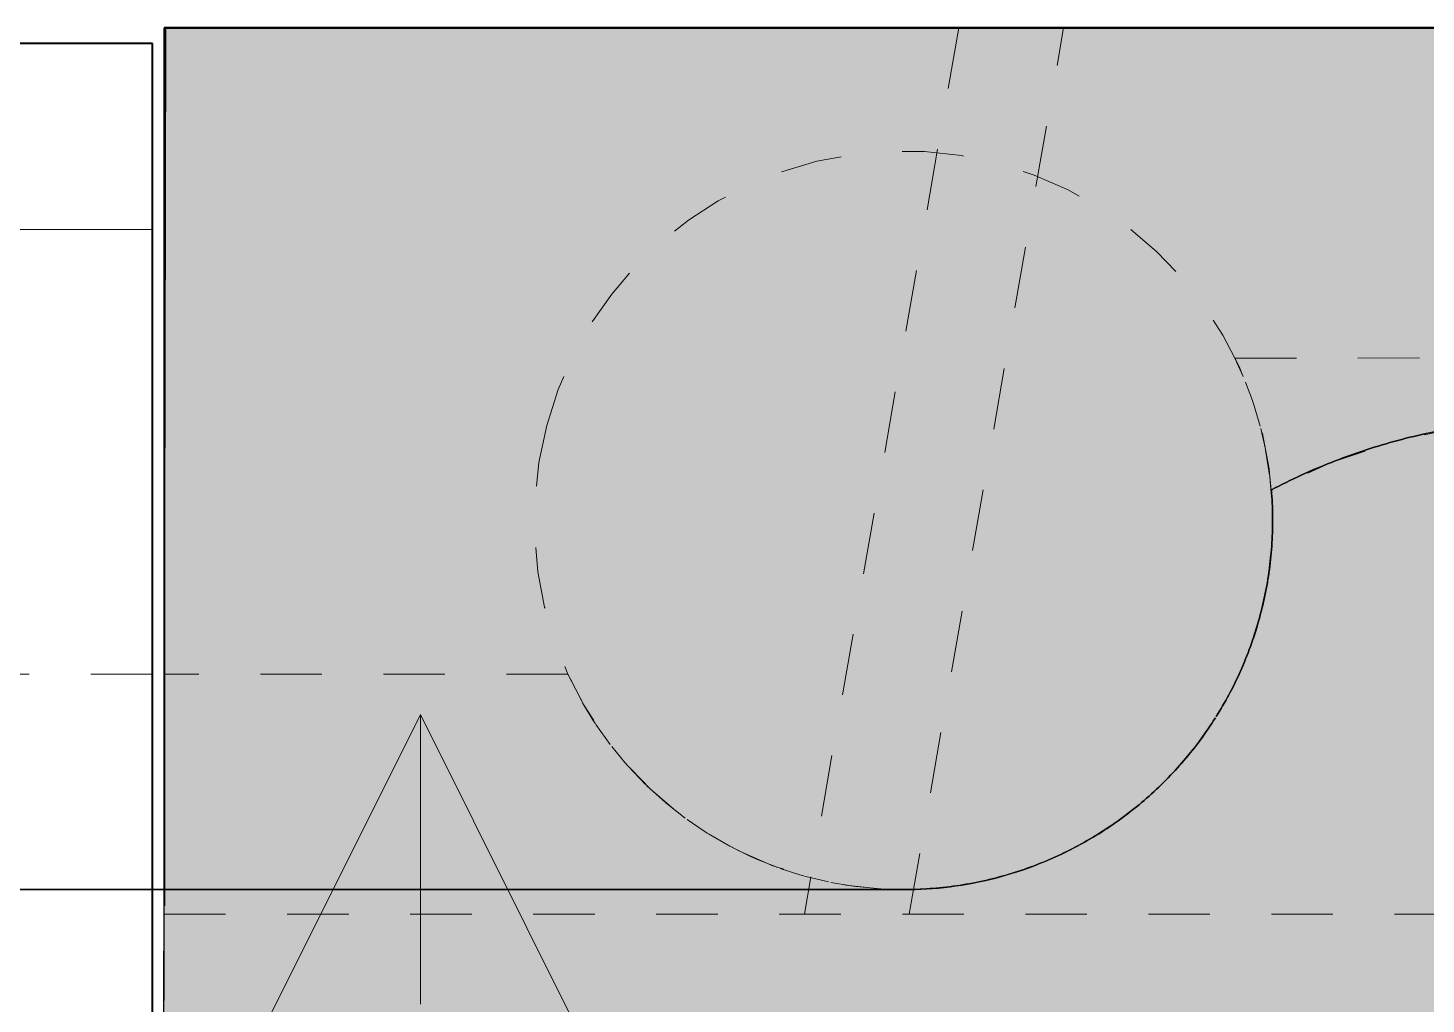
# Model space of a CAD drawing. Header units: metres. Extents: x -1147 to -802, y 5 to 567.
# Drawn here: x -1035.613 to -1033.341, y 544.468 to 546.054 of the extents above; entities that cross this region are included whole.
import ezdxf

# ---------------------------------------------------------------- set-up
doc = ezdxf.new("R2010")
doc.units = ezdxf.units.M
doc.linetypes.add('JacobsDash', pattern=[0.0045, 0.003, -0.0015])
for name, color, linetype, lineweight in [('A-DETL', 7, 'Continuous', 13), ('A-DETL-GENF', 7, 'Continuous', 9), ('A-FLOR', 7, 'Continuous', 50), ('A-FLOR-PATT', 7, 'Continuous', 40), ('A-GENM', 7, 'Continuous', 35), ('A-GENM-HDLN', 7, 'JacobsDash', 15), ('S-BEAM', 7, 'Continuous', 50), ('S-BEAM-HDLN', 7, 'JacobsDash', 15), ('S-FNDN-HDLN', 7, 'JacobsDash', 15)]:
    doc.layers.add(name, color=color, linetype=linetype, lineweight=lineweight)

# ---------------------------------------------------------------- blocks, each defined once
blk = doc.blocks.new('T2DPAA-T2D-C3S-RS-M3D-100334_rvt-1-DRG-2873010 - GENERAL ARRANGEMENT PLAN')
at = {"layer": 'A-GENM', "color": 253, "lineweight": 25, "true_color": 0xa3a3a3}
for points in [[(-1133.7184, 545.4047), (-1133.736, 545.4018), (-1133.7536, 545.3985), (-1133.7711, 545.3946)], [(-1133.8232, 545.3818), (-1133.8405, 545.377), (-1133.8576, 545.3718), (-1133.8745, 545.3662)], [(-1133.7711, 545.3946), (-1133.7886, 545.3908), (-1133.806, 545.3865), (-1133.8232, 545.3818)], [(-1133.8745, 545.3662), (-1133.8915, 545.3605), (-1133.9083, 545.3544), (-1133.925, 545.3478)], [(-1133.925, 545.3478), (-1133.9416, 545.3412), (-1133.9581, 545.3342), (-1133.9743, 545.3268)], [(-1133.9743, 545.3268), (-1133.9906, 545.3193), (-1134.0067, 545.3114), (-1134.0225, 545.3031)], [(-1134.0225, 545.3031), (-1134.0213, 545.2888), (-1134.0207, 545.2744), (-1134.0205, 545.2601)], [(-1134.0205, 545.2601), (-1134.0204, 545.2457), (-1134.0207, 545.2313), (-1134.0216, 545.217)], [(-1134.0216, 545.217), (-1134.0225, 545.2026), (-1134.0239, 545.1883), (-1134.0258, 545.174)], [(-1134.0258, 545.174), (-1134.0267, 545.1669), (-1134.0289, 545.1527), (-1134.0316, 545.1386), (-1134.033, 545.1315)], [(-1134.033, 545.1315), (-1134.0359, 545.1175), (-1134.0394, 545.1035), (-1134.0433, 545.0897)], [(-1134.0433, 545.0897), (-1134.0472, 545.0758), (-1134.0517, 545.0622), (-1134.0566, 545.0486)], [(-1134.0566, 545.0486), (-1134.0615, 545.0351), (-1134.0669, 545.0218), (-1134.0727, 545.0087)], [(-1134.0727, 545.0087), (-1134.0786, 544.9956), (-1134.085, 544.9826), (-1134.0918, 544.97)], [(-1134.0918, 544.97), (-1134.0982, 544.958), (-1134.105, 544.9463), (-1134.1122, 544.9348)], [(-1134.1135, 544.9327), (-1134.1212, 544.9206), (-1134.1293, 544.9087), (-1134.1378, 544.8972)], [(-1134.1378, 544.8972), (-1134.1464, 544.8856), (-1134.1553, 544.8743), (-1134.1647, 544.8634)], [(-1134.1647, 544.8634), (-1134.174, 544.8525), (-1134.1838, 544.8419), (-1134.1939, 544.8317)], [(-1134.1939, 544.8317), (-1134.204, 544.8215), (-1134.2145, 544.8116), (-1134.2253, 544.8021)], [(-1134.2253, 544.8021), (-1134.2361, 544.7927), (-1134.2473, 544.7836), (-1134.2587, 544.7749)], [(-1134.2587, 544.7749), (-1134.2702, 544.7662), (-1134.282, 544.758), (-1134.2941, 544.7502)], [(-1134.2941, 544.7502), (-1134.3061, 544.7423), (-1134.3185, 544.735), (-1134.3311, 544.728)], [(-1134.3311, 544.728), (-1134.3437, 544.7211), (-1134.3565, 544.7146), (-1134.3696, 544.7086)], [(-1134.3696, 544.7086), (-1134.3826, 544.7026), (-1134.3959, 544.697), (-1134.4094, 544.692)], [(-1134.4503, 544.6783), (-1134.4641, 544.6742), (-1134.478, 544.6706), (-1134.492, 544.6675)], [(-1134.4094, 544.692), (-1134.4228, 544.6869), (-1134.4365, 544.6823), (-1134.4503, 544.6783)], [(-1136.0366, 544.6536), (-1136.1152, 544.6536), (-1136.1939, 544.6536), (-1136.2726, 544.6536)], [(-1135.8006, 544.6536), (-1135.8792, 544.6536), (-1135.9579, 544.6536), (-1136.0366, 544.6536)], [(-1135.5645, 544.6536), (-1135.6432, 544.6536), (-1135.7219, 544.6536), (-1135.8006, 544.6536)], [(-1135.3285, 544.6536), (-1135.4072, 544.6536), (-1135.4859, 544.6536), (-1135.5645, 544.6536)], [(-1135.0925, 544.6536), (-1135.1712, 544.6536), (-1135.2499, 544.6536), (-1135.3285, 544.6536)], [(-1134.8565, 544.6536), (-1134.9352, 544.6536), (-1135.0138, 544.6536), (-1135.0925, 544.6536)], [(-1134.6205, 544.6536), (-1134.6991, 544.6536), (-1134.7778, 544.6536), (-1134.8565, 544.6536)], [(-1134.5774, 544.6552), (-1134.5917, 544.6541), (-1134.6061, 544.6536), (-1134.6205, 544.6536)], [(-1134.5345, 544.6598), (-1134.5487, 544.6577), (-1134.563, 544.6562), (-1134.5774, 544.6552)], [(-1134.492, 544.6675), (-1134.5061, 544.6644), (-1134.5202, 544.6619), (-1134.5345, 544.6598)]]:
    blk.add_open_spline(points, degree=3, dxfattribs=at)
at = {"layer": 'A-GENM', "color": 9, "lineweight": 25, "true_color": 0xbebebe}
for points in [[(-1133.8745, 545.3662), (-1133.8576, 545.3718), (-1133.8405, 545.377), (-1133.8232, 545.3818)], [(-1133.8232, 545.3818), (-1133.806, 545.3865), (-1133.7886, 545.3908), (-1133.7711, 545.3946)], [(-1133.925, 545.3478), (-1133.9083, 545.3544), (-1133.8915, 545.3605), (-1133.8745, 545.3662)], [(-1133.9743, 545.3268), (-1133.9581, 545.3342), (-1133.9416, 545.3412), (-1133.925, 545.3478)], [(-1134.0225, 545.3031), (-1134.0067, 545.3114), (-1133.9906, 545.3193), (-1133.9743, 545.3268)], [(-1134.0258, 545.174), (-1134.0239, 545.1883), (-1134.0211, 545.2169), (-1134.02, 545.2601), (-1134.0213, 545.2888), (-1134.0225, 545.3031)], [(-1134.033, 545.1315), (-1134.0301, 545.1456), (-1134.0277, 545.1598), (-1134.0258, 545.174)], [(-1134.0433, 545.0897), (-1134.0394, 545.1035), (-1134.0359, 545.1175), (-1134.033, 545.1315)], [(-1134.0566, 545.0486), (-1134.0517, 545.0622), (-1134.0472, 545.0758), (-1134.0433, 545.0897)], [(-1134.0727, 545.0087), (-1134.0669, 545.0218), (-1134.0615, 545.0351), (-1134.0566, 545.0486)], [(-1134.0917, 544.97), (-1134.0849, 544.9826), (-1134.0786, 544.9956), (-1134.0727, 545.0087)], [(-1134.1122, 544.9348), (-1134.105, 544.9463), (-1134.0982, 544.958), (-1134.0917, 544.97)], [(-1134.1378, 544.8972), (-1134.1293, 544.9087), (-1134.1212, 544.9206), (-1134.1135, 544.9327)], [(-1134.1647, 544.8634), (-1134.1553, 544.8743), (-1134.1464, 544.8856), (-1134.1378, 544.8972)], [(-1134.1939, 544.8317), (-1134.1838, 544.8419), (-1134.174, 544.8525), (-1134.1647, 544.8634)], [(-1134.2253, 544.8021), (-1134.2145, 544.8116), (-1134.204, 544.8215), (-1134.1939, 544.8317)], [(-1134.2587, 544.7749), (-1134.2473, 544.7836), (-1134.2361, 544.7927), (-1134.2253, 544.8021)], [(-1134.2941, 544.7502), (-1134.282, 544.758), (-1134.2702, 544.7662), (-1134.2587, 544.7749)], [(-1134.3311, 544.728), (-1134.3185, 544.7349), (-1134.3061, 544.7423), (-1134.2941, 544.7502)], [(-1134.6205, 544.6536), (-1134.5701, 544.6536), (-1134.4695, 544.6663), (-1134.3752, 544.7037), (-1134.3311, 544.728)]]:
    blk.add_open_spline(points, degree=3, dxfattribs=at)
blk.add_open_spline([(-1136.7446, 544.6536), (-1136.5086, 544.6536), (-1136.1152, 544.6536), (-1135.5645, 544.6536), (-1135.1712, 544.6536), (-1134.8565, 544.6536), (-1134.6991, 544.6536), (-1134.6205, 544.6536)], degree=3, knots=[-1, -1, -1, -1, -0.666667, -0.444444, -0.222222, -0.111111, 0, 0, 0, 0], dxfattribs=at)
blk = doc.blocks.new('01_SFO_FRP_Pile_CastInPlace_CS_BR08 - CAST-IN-PLACE PILE - 1200-8661432-DRG-2873010 - GENERAL ARRANGEMENT PLAN')
at = {"layer": 'S-FNDN-HDLN'}
for start, end in [(90, 270), (270, 90)]:
    blk.add_arc((0, 0), 0.6, start, end, dxfattribs=at)
blk = doc.blocks.new('20_SFR_WSC_ShotcreteWall_ArchFlatBack_Datum - ArchWall_PileSize_1200-8656066-DRG-2873010 - GENERAL ARRANGEMENT PLAN')
at = {"layer": 'A-GENM-HDLN', "color": 252, "true_color": 0x888888}
for p, q in [((0.5392, 0.8633), (1.5858, 0.8633)), ((0.5392, 0.8633), (0.5528, 0.8333)), ((1.5692, 0.826), (1.576, 0.842)), ((1.5765, 0.8431), (1.5858, 0.8633)), ((0.5566, 0.8241), (0.5676, 0.7944)), ((0.5676, 0.7944), (0.5685, 0.7918)), ((0.5688, 0.791), (0.5803, 0.7525)), ((1.5431, 0.7464), (1.5479, 0.764)), ((0.5812, 0.7491), (0.5873, 0.7226)), ((0.5873, 0.7226), (0.5889, 0.7147)), ((0.5891, 0.7137), (0.5955, 0.673)), ((0.5958, 0.6709), (0.598, 0.649)), ((1.527, 0.649), (1.5284, 0.6642)), ((1.5286, 0.6652), (1.5305, 0.6807))]:
    blk.add_line(p, q, dxfattribs=at)
at = {"layer": 'A-GENM-HDLN', "color": 252, "true_color": 0x888888, "flags": 128}
for points in [[(1.5483, 0.7655), (1.5574, 0.7944), (1.5686, 0.8245)], [(1.527, 0.649), (1.4294, 0.6936), (1.3277, 0.7276), (1.2228, 0.7504), (1.1161, 0.7619), (1.0089, 0.7619), (0.9022, 0.7504), (0.7973, 0.7276), (0.6956, 0.6936), (0.598, 0.649)], [(1.5308, 0.6829), (1.5377, 0.7226), (1.5428, 0.7452)]]:
    blk.add_lwpolyline(points, dxfattribs=at)
blk = doc.blocks.new('03_SFR_ACS_Abutment_BR08_Retaining wall CS - ABUTMENT EAST_BR8_1-7988247-DRG-2873010 - GENERAL ARRANGEMENT PLAN')
at = {"layer": 'S-BEAM', "lineweight": 40}
for p, q in [((-1135.8415, 546.0286), (-1145.8229, 546.0286)), ((-1135.8415, 544.2536), (-1135.8415, 546.0286))]:
    blk.add_line(p, q, dxfattribs=at)
at = {"layer": 'S-BEAM-HDLN'}
blk.add_line((-1135.8419, 546.0286), (-1135.8419, 544.2536), dxfattribs=at)
blk = doc.blocks.new('01_SFO_FRP_Pile_CastInPlace_CS_BR08 - CAST-IN-PLACE PILE - 1200-8641665-DRG-2873010 - GENERAL ARRANGEMENT PLAN')
at = {"layer": 'S-FNDN-HDLN'}
for start, end in [(90, 270), (270, 90)]:
    blk.add_arc((0, 0), 0.6, start, end, dxfattribs=at)

msp = doc.modelspace()

# ---------------------------------------------------------------- hatches: boundary and pattern name
at = {"layer": 'A-DETL-GENF', "true_color": 0xffffff}
msp.add_hatch(color=7, dxfattribs=at).paths.add_polyline_path([(-1034.5982, 544.1835), (-1034.9755, 544.938), (-1035.3527, 544.1835), (-1034.8445, 544.1835)])
at = {"layer": 'A-FLOR-PATT', "lineweight": 5, "true_color": 0xe1e1e1}
for points in [[(-1035.3928, 544.1752), (-1035.3504, 544.1881), (-1034.9755, 544.938), (-1034.6994, 544.3859), (-1029.23, 546.0477), (-1029.229, 546.0535), (-1035.3893, 546.0535), (-1035.392, 544.6004)], [(-1031.803, 531.2789), (-1029.2319, 546.0472), (-1034.6994, 544.3859), (-1034.5982, 544.1835), (-1035.3527, 544.1835), (-1035.3527, 544.1874), (-1035.3928, 544.1752), (-1032.1993, 532.7025)]]:
    msp.add_hatch(color=254, dxfattribs=at).paths.add_polyline_path(points)

# ---------------------------------------------------------------- linework, layer by layer
at = {"layer": 'A-DETL', "color": 7, "lineweight": 9, "true_color": 0xffffff}
msp.add_line((-1035.4113, 545.7261), (-1040.3113, 545.7261), dxfattribs=at)
at = {"layer": 'A-DETL', "color": 6, "lineweight": 15, "true_color": 0xff00ff}
for p, q in [((-1034.9755, 544.938), (-1035.3527, 544.1835)), ((-1034.5982, 544.1835), (-1034.9755, 544.938)), ((-1034.9755, 544.938), (-1034.9755, 544.4678))]:
    msp.add_line(p, q, dxfattribs=at)
at = {"layer": 'A-FLOR', "color": 252, "lineweight": 25, "true_color": 0x888888}
for p, q in [((-1035.3928, 544.1752), (-1035.3893, 546.0535)), ((-1035.3893, 546.0535), (-1004.6133, 546.0535))]:
    msp.add_line(p, q, dxfattribs=at)
at = {"layer": 'A-GENM-HDLN', "color": 252, "true_color": 0x888888}
for p, q in [((-1035.4113, 545.0036), (-1035.7672, 545.0036)), ((-1035.4113, 544.6536), (-1035.4113, 545.0036)), ((-1034.7355, 545.0036), (-1035.3912, 545.0036)), ((-1034.7326, 544.9973), (-1034.7355, 545.0036)), ((-1034.7138, 544.9608), (-1034.7322, 544.9966)), ((-1034.6668, 544.8893), (-1034.6901, 544.9221)), ((-1034.6431, 544.8602), (-1034.6644, 544.8861)), ((-1034.6384, 544.8549), (-1034.6431, 544.8602)), ((-1034.6101, 544.8252), (-1034.6379, 544.8543)), ((-1034.5826, 544.7998), (-1034.6073, 544.8224)), ((-1034.5772, 544.7952), (-1034.5826, 544.7998)), ((-1034.5449, 544.7698), (-1034.5765, 544.7947)), ((-1034.5141, 544.7486), (-1034.5417, 544.7675)), ((-1034.5081, 544.7448), (-1034.5141, 544.7486)), ((-1034.4725, 544.7242), (-1034.5073, 544.7444)), ((-1034.439, 544.7077), (-1034.469, 544.7224)), ((-1034.4325, 544.7048), (-1034.439, 544.7077)), ((-1034.3943, 544.6894), (-1034.4317, 544.7044)), ((-1034.3589, 544.6779), (-1034.3906, 544.6881)), ((-1034.3519, 544.6759), (-1034.3589, 544.6779)), ((-1034.312, 544.6661), (-1034.3511, 544.6756)), ((-1035.4113, 544.6536), (-1036.3126, 544.6536)), ((-1034.1901, 544.6536), (-1035.3919, 544.6536)), ((-1034.2753, 544.6597), (-1034.3082, 544.6653)), ((-1034.2681, 544.6587), (-1034.2753, 544.6597)), ((-1034.2272, 544.6548), (-1034.2673, 544.6586)), ((-1034.1901, 544.6536), (-1034.2233, 544.6545))]:
    msp.add_line(p, q, dxfattribs=at)
at = {"layer": 'A-GENM-HDLN', "color": 252, "true_color": 0x888888, "flags": 128}
msp.add_lwpolyline([(-1034.6906, 544.9228), (-1034.6944, 544.9286), (-1034.7118, 544.9573)], dxfattribs=at)
at = {"layer": 'S-BEAM', "lineweight": 40}
for p, q in [((-1035.392, 546.0536), (-1035.392, 544.6274)), ((-1022.1934, 546.0536), (-1035.392, 546.0536))]:
    msp.add_line(p, q, dxfattribs=at)
at = {"layer": 'S-BEAM-HDLN'}
for p, q in [((-1034.1004, 546.0536), (-1034.3513, 544.6136)), ((-1034.1807, 544.6136), (-1033.9299, 546.0536)), ((-1035.392, 544.6136), (-1022.1934, 544.6136)), ((-1035.392, 544.5734), (-1035.392, 544.1836))]:
    msp.add_line(p, q, dxfattribs=at)

# ---------------------------------------------------------------- block references
at = {"lineweight": 5}
msp.add_blockref('T2DPAA-T2D-C3S-RS-M3D-100334_rvt-1-DRG-2873010 - GENERAL ARRANGEMENT PLAN', (100.4304, 0), dxfattribs=at)
at = {"layer": 'A-GENM-HDLN', "color": 252, "true_color": 0x888888, "rotation": 0.0359968094088684}
msp.add_blockref('20_SFR_WSC_ShotcreteWall_ArchFlatBack_Datum - ArchWall_PileSize_1200-8656066-DRG-2873010 - GENERAL ARRANGEMENT PLAN', (-1034.1901, 544.6536), dxfattribs=at)
at = {"layer": 'S-BEAM-HDLN'}
msp.add_blockref('03_SFR_ACS_Abutment_BR08_Retaining wall CS - ABUTMENT EAST_BR8_1-7988247-DRG-2873010 - GENERAL ARRANGEMENT PLAN', (100.4304, 0), dxfattribs=at)
at = {"layer": 'S-FNDN-HDLN'}
for name, p, rotation in [('01_SFO_FRP_Pile_CastInPlace_CS_BR08 - CAST-IN-PLACE PILE - 1200-8641665-DRG-2873010 - GENERAL ARRANGEMENT PLAN', (-1036.3127, 545.2536), 75.11694444444437), ('01_SFO_FRP_Pile_CastInPlace_CS_BR08 - CAST-IN-PLACE PILE - 1200-8661432-DRG-2873010 - GENERAL ARRANGEMENT PLAN', (-1034.1901, 545.2536), 75.11694444444356)]:
    msp.add_blockref(name, p, dxfattribs=dict(at, rotation=rotation))

doc.saveas('drawing.dxf')
